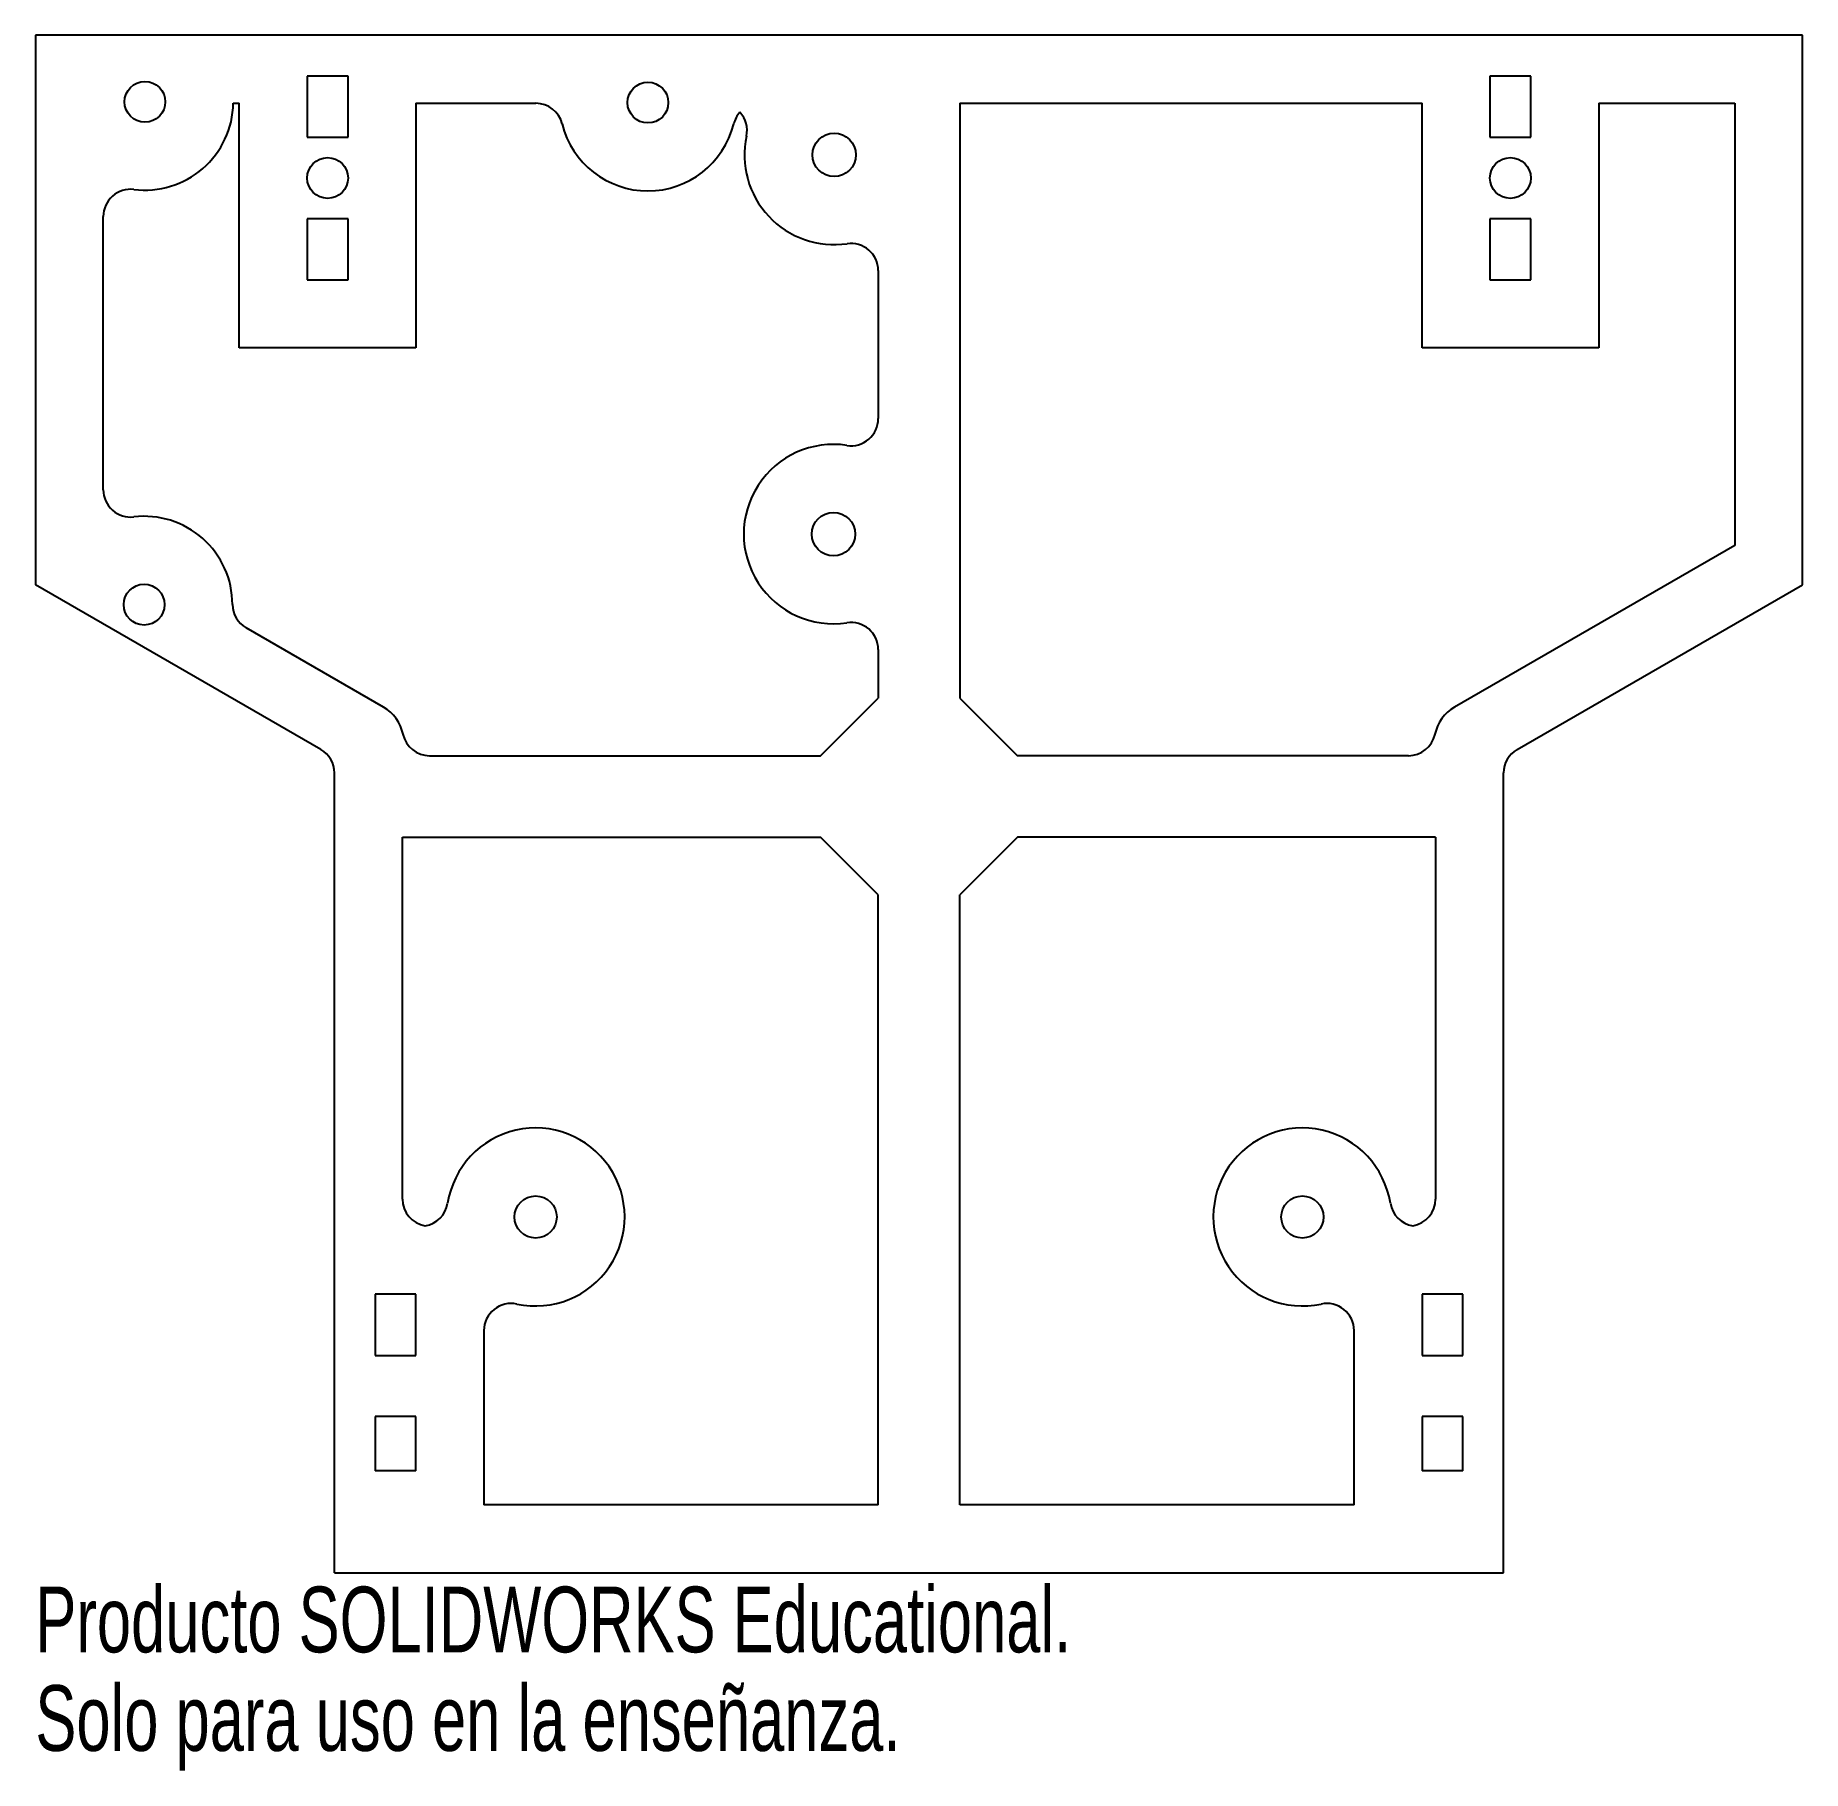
# Model space of a CAD drawing. Header units: millimetres. Extents: x -65 to 65, y -72 to 56.
import ezdxf

# ---------------------------------------------------------------- set-up
doc = ezdxf.new("R2010")
doc.units = ezdxf.units.MM
doc.styles.add('SLDTEXTSTYLE0', font='TXT', dxfattribs={"width": 0.7})

msp = doc.modelspace()

# ---------------------------------------------------------------- linework, layer by layer
at = {"color": 7, "linetype": 'Continuous', "lineweight": 25}
for p, q in [((-65, 56.01), (-65, 15.58)), ((65, 56.01), (-65, 56.01)), ((65, 15.58), (65, 56.01)), ((-42, 53.01), (-45, 53.01)), ((-45, 53.01), (-45, 48.51)), ((-42, 48.51), (-42, 53.01)), ((45, 53.01), (42, 53.01)), ((42, 53.01), (42, 48.51)), ((45, 48.51), (45, 53.01)), ((-50.44, 51.01), (-50, 51.01)), ((-50, 33.01), (-50, 51.01)), ((-37, 51.01), (-28.19, 51.01)), ((-37, 51.01), (-37, 33.01)), ((3, 51.01), (37, 51.01)), ((3, 51.01), (3, 7.24)), ((37, 33.01), (37, 51.01)), ((50, 51.01), (60, 51.01)), ((50, 51.01), (50, 33.01)), ((60, 51.01), (60, 18.47)), ((-45, 48.51), (-42, 48.51)), ((42, 48.51), (45, 48.51)), ((-60, 22.56), (-60, 42.68)), ((-42, 42.51), (-45, 42.51)), ((-45, 42.51), (-45, 38.01)), ((-42, 38.01), (-42, 42.51)), ((45, 42.51), (42, 42.51)), ((42, 42.51), (42, 38.01)), ((45, 38.01), (45, 42.51)), ((-45, 38.01), (-42, 38.01)), ((-3, 38.7), (-3, 27.81)), ((42, 38.01), (45, 38.01)), ((-37, 33.01), (-50, 33.01)), ((50, 33.01), (37, 33.01)), ((60, 18.47), (39.39, 6.57)), ((-44, 3.46), (-65, 15.58)), ((44, 3.46), (65, 15.58)), ((-39.39, 6.57), (-49.5, 12.41)), ((-3, 10.81), (-3, 7.24)), ((-7.24, 3), (-3, 7.24)), ((3, 7.24), (7.24, 3)), ((-36, 3), (-7.24, 3)), ((36, 3), (7.24, 3)), ((-43, -57.12), (-43, 1.73)), ((43, -57.12), (43, 1.73)), ((-38, -3), (-7.24, -3)), ((-38, -29.62), (-38, -3)), ((-3, -7.24), (-7.24, -3)), ((7.24, -3), (3, -7.24)), ((38, -3), (7.24, -3)), ((38, -3), (38, -29.62)), ((-3, -52.12), (-3, -7.24)), ((3, -52.12), (3, -7.24)), ((-37, -36.62), (-40, -36.62)), ((-40, -36.62), (-40, -41.12)), ((-37, -41.12), (-37, -36.62)), ((40, -36.62), (37, -36.62)), ((37, -36.62), (37, -41.12)), ((40, -41.12), (40, -36.62)), ((-32, -39.3), (-32, -52.12)), ((32, -52.12), (32, -39.3)), ((-40, -41.12), (-37, -41.12)), ((37, -41.12), (40, -41.12)), ((-37, -45.62), (-40, -45.62)), ((-40, -45.62), (-40, -49.62)), ((-37, -49.62), (-37, -45.62)), ((40, -45.62), (37, -45.62)), ((37, -45.62), (37, -49.62)), ((40, -49.62), (40, -45.62)), ((-37, -49.62), (-40, -49.62)), ((40, -49.62), (37, -49.62)), ((-3, -52.12), (-32, -52.12)), ((32, -52.12), (3, -52.12)), ((-43, -57.12), (43, -57.12))]:
    msp.add_line(p, q, dxfattribs=at)
for centre, radius in [((-56.94, 51.12), 1.5), ((-19.94, 51.06), 1.5), ((-6.24, 47.21), 1.6), ((-43.5, 45.51), 1.5), ((43.5, 45.51), 1.5), ((-6.29, 19.31), 1.6), ((-57, 14.12), 1.5), ((-28.2, -30.94), 1.55), ((28.2, -30.94), 1.55)]:
    msp.add_circle(centre, radius, dxfattribs=at)
for centre, radius, start, end in [((-56.94, 51.12), 6.5, 262.8533, 359.0361), ((-28.19, 49.01), 2, 13.9462, 90), ((-19.94, 51.06), 6.5, 193.9462, 346.0538), ((-11.69, 49.01), 2, 137.706, 166.0538), ((-14.65, 49.01), 2, 347.926, 42.294), ((-6.24, 47.21), 6.6, 167.926, 278.3048), ((-58, 42.68), 2, 82.8533, 180), ((-5, 38.7), 2, 0, 98.3048), ((-5, 27.81), 2, 261.3866, 0), ((-6.29, 19.31), 6.6, 81.3866, 278.6134), ((-58, 22.56), 2, 180, 276.7341), ((-57, 14.12), 6.5, 0.1467, 96.7341), ((-48.5, 14.14), 2, 180.1467, 240), ((-5, 10.81), 2, 0, 98.6134), ((-40.89, 3.97), 3, 11.8452, 60), ((40.89, 3.97), 3, 120, 168.1548), ((-36, 5), 2, 191.8452, 270), ((36, 5), 2, 270, 348.1548), ((-45, 1.73), 2, 0, 60), ((45, 1.73), 2, 120, 180), ((-28.2, -30.94), 6.55, 257.8468, 171.0926), ((28.2, -30.94), 6.55, 8.9074, 282.1532), ((-36, -29.62), 2, 180, 260.6932), ((36, -29.62), 2, 279.3068, 0), ((-36.65, -29.62), 2, 279.3068, 351.0926), ((36.65, -29.62), 2, 188.9074, 260.6932), ((-30, -39.3), 2, 77.8468, 180), ((30, -39.3), 2, 0, 102.1532)]:
    msp.add_arc(centre, radius, start, end, dxfattribs=at)

# ---------------------------------------------------------------- texts
at = {"color": 7, "linetype": 'Continuous', "char_height": 4.8336, "attachment_point": 1, "style": 'SLDTEXTSTYLE0'}
for s, insert in [('Producto SOLIDWORKS Educational.', (-65, -58.14)), ('Solo para uso en la enseñanza.', (-65, -65.39))]:
    msp.add_mtext(s, dxfattribs=dict(at, insert=insert))

doc.saveas('drawing.dxf')
